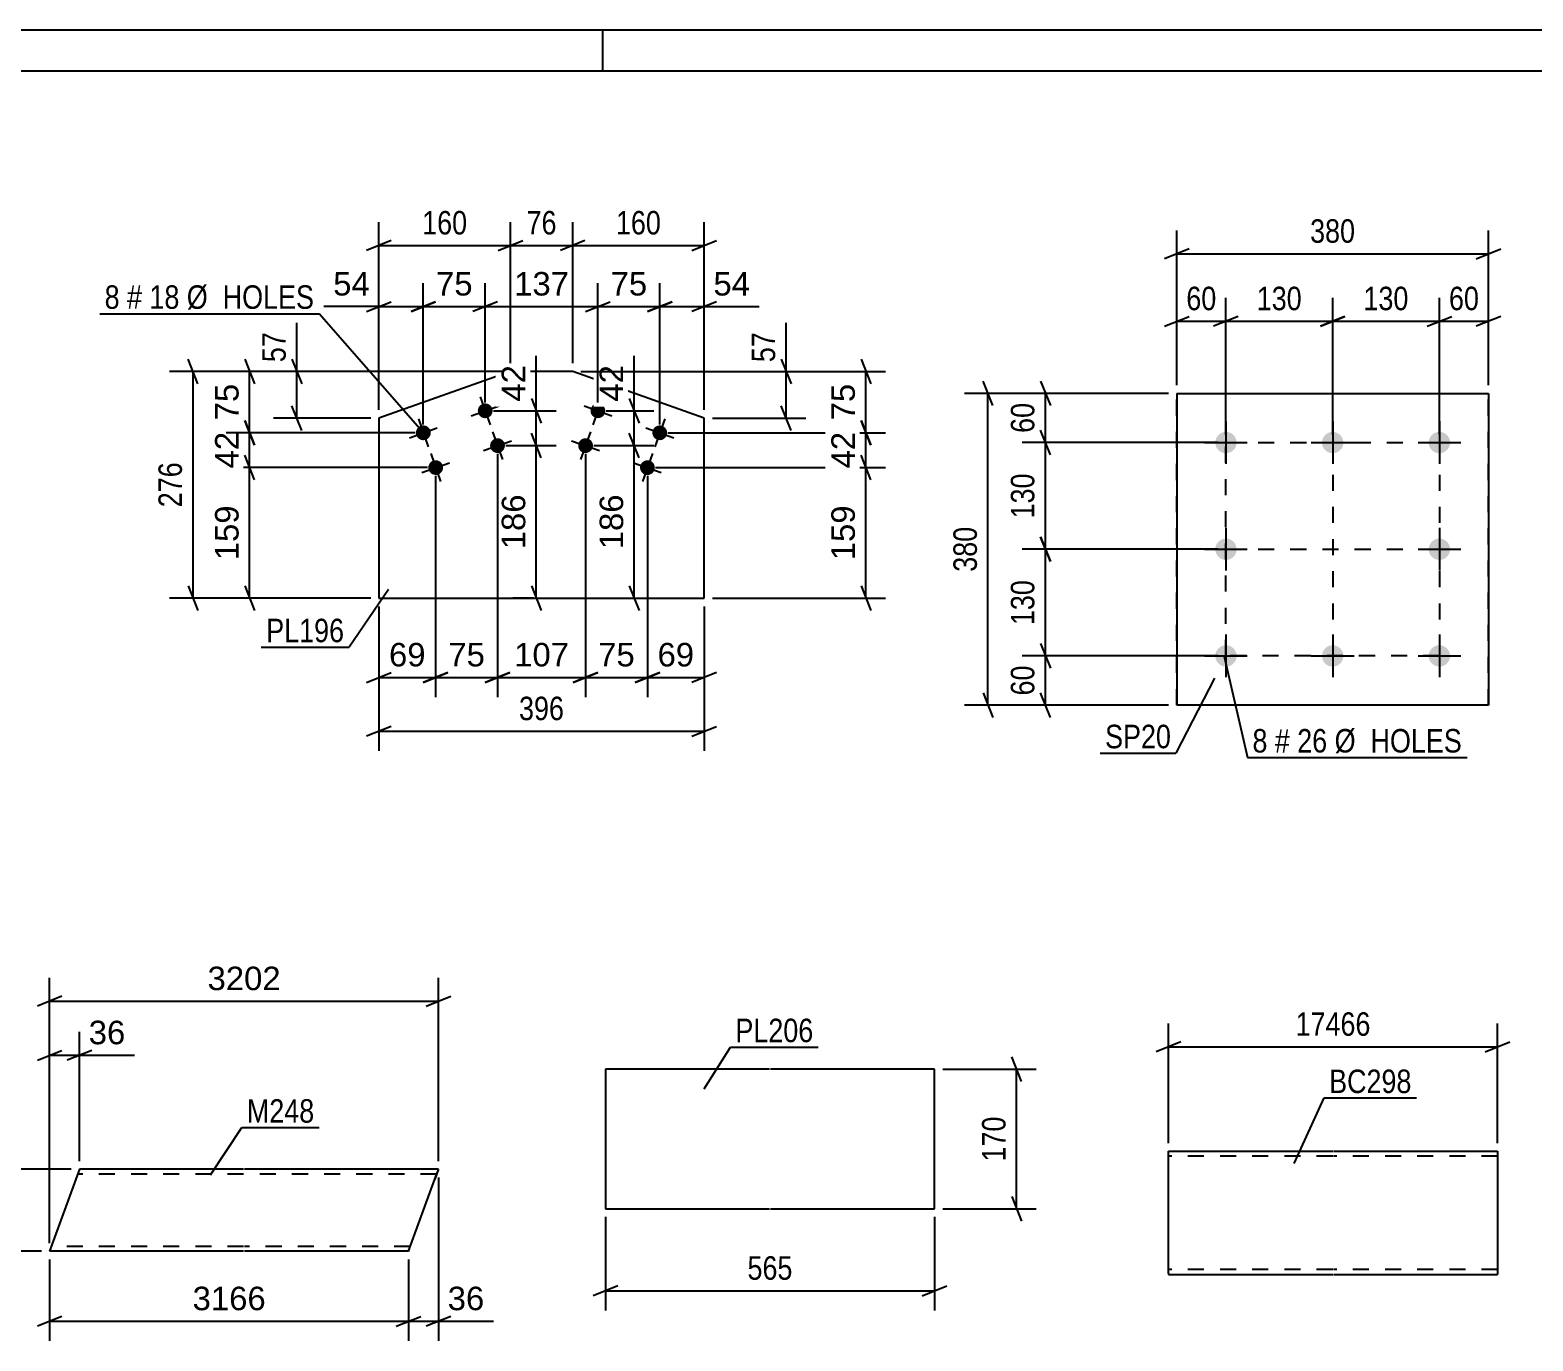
# Model space of a CAD drawing. Header units: millimetres. Extents: x 0 to 420, y 0 to 297.
# Drawn here: x 140.2 to 323.3, y 137.3 to 297 of the extents above; entities that cross this region are included whole.
import ezdxf

# ---------------------------------------------------------------- set-up
doc = ezdxf.new("R2010")
doc.units = ezdxf.units.MM
doc.linetypes.add('DXK_LINE_DOT2', pattern=[3.9198, 1.9599, -1.9599])
doc.styles.add('Arial', font='ARIAL.TTF', dxfattribs={"height": 0.2})
doc.styles.add('Arial Narrow', font='ARIALN.TTF', dxfattribs={"height": 0.2})

# ---------------------------------------------------------------- blocks, each defined once
blk = doc.blocks.new('Unknown-717262729-1115')
at = {"color": 5, "linetype": 'Continuous'}
for p, q in [((420, 297), (0, 297)), ((210, 292), (210, 297)), ((415, 292), (5, 292))]:
    blk.add_line(p, q, dxfattribs=at)
blk = doc.blocks.new('Part-717262729-2214 - 2203')
at = {"color": 2, "linetype": 'Continuous'}
for p, q in [((278.92, 145.46), (278.92, 160.37)), ((278.92, 160.37), (298.92, 160.37)), ((299.02, 160.37), (319.02, 160.37)), ((319.02, 160.37), (319.02, 145.37)), ((278.92, 145.46), (278.92, 145.37)), ((278.92, 145.37), (298.92, 145.37)), ((299.02, 145.37), (319.02, 145.37))]:
    blk.add_line(p, q, dxfattribs=at)
at = {"color": 7, "linetype": 'DXK_LINE_DOT2'}
for p, q in [((298.92, 159.77), (278.92, 159.77)), ((319.02, 159.77), (299.02, 159.77)), ((319.02, 160.28), (319.02, 160.37)), ((278.92, 145.97), (278.92, 146.02)), ((298.92, 145.97), (278.92, 145.97)), ((319.02, 145.97), (299.02, 145.97)), ((319.02, 145.97), (319.02, 146.02))]:
    blk.add_line(p, q, dxfattribs=at)
blk = doc.blocks.new('Part-717262729-2242 - 2236')
at = {"color": 2, "linetype": 'Continuous'}
for p, q in [((279.92, 252.73), (279.92, 214.73)), ((279.92, 252.73), (317.92, 252.73)), ((317.92, 252.73), (317.92, 214.73)), ((317.92, 214.73), (279.92, 214.73))]:
    blk.add_line(p, q, dxfattribs=at)
at = {"color": 7, "linetype": 'DXK_LINE_DOT2'}
for p, q in [((279.92, 214.73), (279.92, 252.73)), ((317.92, 214.73), (317.92, 252.73))]:
    blk.add_line(p, q, dxfattribs=at)
blk = doc.blocks.new('Bolt-717262729-2275 - 2236')
at = {"linetype": 'Continuous'}
for points in [[(285.92, 248.03, -1), (285.92, 245.43, -1)], [(298.92, 248.03, -1), (298.92, 245.43, -1)], [(311.92, 248.03, -1), (311.92, 245.43, -1)], [(285.92, 235.03, -1), (285.92, 232.43, -1)], [(311.92, 235.03, -1), (311.92, 232.43, -1)], [(285.92, 222.03, -1), (285.92, 219.43, -1)], [(298.92, 222.03, -1), (298.92, 219.43, -1)], [(311.92, 222.03, -1), (311.92, 219.43, -1)]]:
    blk.add_hatch(color=1, dxfattribs=at).paths.add_polyline_path(points)
at = {"color": 1, "linetype": 'Continuous'}
for p, q in [((285.92, 249.33), (285.92, 244.13)), ((298.92, 249.33), (298.92, 244.13)), ((311.92, 249.33), (311.92, 244.13)), ((283.32, 246.73), (288.52, 246.73)), ((296.32, 246.73), (301.52, 246.73)), ((309.32, 246.73), (314.52, 246.73)), ((285.92, 236.33), (285.92, 231.13)), ((311.92, 236.33), (311.92, 231.13)), ((283.32, 233.73), (288.52, 233.73)), ((309.32, 233.73), (314.52, 233.73)), ((285.92, 223.33), (285.92, 218.13)), ((298.92, 223.33), (298.92, 218.13)), ((311.92, 223.33), (311.92, 218.13)), ((283.32, 220.73), (288.52, 220.73)), ((296.32, 220.73), (301.52, 220.73)), ((309.32, 220.73), (314.52, 220.73))]:
    blk.add_line(p, q, dxfattribs=at)
blk = doc.blocks.new('Part-717262729-8757 - 8751')
at = {"color": 2, "linetype": 'Continuous'}
for p, q in [((210.31, 170.36), (210.31, 153.36)), ((230.31, 170.36), (210.31, 170.36)), ((250.41, 170.36), (230.41, 170.36)), ((250.41, 153.36), (250.41, 170.36)), ((210.31, 153.36), (230.31, 153.36)), ((230.41, 153.36), (250.41, 153.36))]:
    blk.add_line(p, q, dxfattribs=at)
blk = doc.blocks.new('Part-717262729-9110 - 9104')
at = {"color": 2, "linetype": 'Continuous'}
for p, q in [((198.73, 255.4), (182.71, 249.72)), ((206.32, 255.4), (198.73, 255.4)), ((222.34, 249.72), (206.32, 255.4)), ((182.71, 249.72), (182.71, 227.77)), ((222.34, 227.77), (222.34, 249.72)), ((182.71, 227.77), (222.34, 227.77))]:
    blk.add_line(p, q, dxfattribs=at)
blk = doc.blocks.new('Bolt-717262729-9143 - 9104')
at = {"linetype": 'Continuous'}
for points in [[(210.24, 250.3, -1), (208.54, 250.9, -1)], [(208.74, 246.06, -1), (207.04, 246.66, -1)], [(217.78, 247.62, -1), (216.08, 248.22, -1)], [(216.28, 243.38, -1), (214.58, 243.98, -1)]]:
    blk.add_hatch(color=1, dxfattribs=at).paths.add_polyline_path(points)
at = {"color": 1, "linetype": 'Continuous'}
for p, q in [((207.7, 251.2), (211.09, 250)), ((209.99, 252.29), (208.79, 248.9)), ((217.53, 249.62), (216.33, 246.23)), ((208.49, 248.05), (207.29, 244.66)), ((215.24, 248.53), (218.63, 247.32)), ((206.19, 246.96), (209.58, 245.76)), ((213.73, 244.28), (217.12, 243.08)), ((216.03, 245.38), (214.83, 241.99))]:
    blk.add_line(p, q, dxfattribs=at)
blk = doc.blocks.new('Bolt-717262729-9148 - 9104')
at = {"linetype": 'Continuous'}
for points in [[(196.51, 250.9, -1), (194.81, 250.3, -1)], [(188.97, 248.22, -1), (187.27, 247.62, -1)], [(198.01, 246.66, -1), (196.31, 246.06, -1)], [(190.47, 243.98, -1), (188.78, 243.38, -1)]]:
    blk.add_hatch(color=1, dxfattribs=at).paths.add_polyline_path(points)
at = {"color": 1, "linetype": 'Continuous'}
for p, q in [((193.96, 250), (197.36, 251.2)), ((195.06, 252.29), (196.26, 248.9)), ((187.52, 249.62), (188.72, 246.23)), ((186.42, 247.32), (189.82, 248.53)), ((196.56, 248.05), (197.76, 244.66)), ((195.47, 245.76), (198.86, 246.96)), ((187.93, 243.08), (191.32, 244.28)), ((189.02, 245.38), (190.23, 241.99))]:
    blk.add_line(p, q, dxfattribs=at)
blk = doc.blocks.new('Part-717262729-2061 - 2055')
at = {"color": 2, "linetype": 'Continuous'}
for p, q in [((146.23, 158.18), (142.59, 148.18)), ((166.23, 158.18), (146.23, 158.18)), ((189.97, 158.18), (166.33, 158.18)), ((189.93, 158.09), (189.53, 156.98)), ((189.97, 158.18), (189.93, 158.09)), ((186.33, 148.18), (189.53, 156.98)), ((166.23, 148.18), (142.59, 148.18)), ((186.33, 148.18), (166.33, 148.18))]:
    blk.add_line(p, q, dxfattribs=at)
at = {"color": 7, "linetype": 'DXK_LINE_DOT2'}
for p, q in [((166.23, 157.58), (146.01, 157.58)), ((189.75, 157.58), (166.33, 157.58)), ((189.53, 156.98), (189.84, 157.83)), ((166.23, 148.78), (142.8, 148.78)), ((186.54, 148.78), (166.33, 148.78)), ((186.36, 148.27), (186.33, 148.18))]:
    blk.add_line(p, q, dxfattribs=at)
blk = doc.blocks.new('Rectangle-717262729-2362 - 2236')
at = {"color": 1, "linetype": 'DXK_LINE_DOT2'}
blk.add_lwpolyline([(285.92, 246.73), (311.92, 246.73), (311.92, 220.73), (285.92, 220.73), (285.92, 246.73)], close=True, dxfattribs=at)
blk = doc.blocks.new('Line-717262729-2348 - 2236')
at = {"color": 1, "linetype": 'DXK_LINE_DOT2'}
blk.add_line((285.92, 233.73), (311.92, 233.73), dxfattribs=at)
blk = doc.blocks.new('Line-717262729-2355 - 2236')
at = {"color": 1, "linetype": 'DXK_LINE_DOT2'}
blk.add_line((298.92, 246.73), (298.92, 220.73), dxfattribs=at)
blk = doc.blocks.new('StraightDimension-717262729-2222 - 2203')
at = {"color": 7, "linetype": 'Continuous'}
for p, q in [((278.92, 161.37), (278.92, 175.94)), ((319.02, 161.37), (319.02, 175.94)), ((280.42, 173.69), (277.42, 172.49)), ((278.92, 173.09), (319.02, 173.09)), ((317.52, 172.49), (320.52, 173.69))]:
    blk.add_line(p, q, dxfattribs=at)
at = {"color": 0}
blk.add_wipeout([(304.14, 173.84), (304.14, 178.04), (293.8, 178.04), (293.8, 173.84)], dxfattribs=at)
at = {"color": 3, "style": 'Arial Narrow'}
blk.add_text('17466', height=2.863, dxfattribs=at).set_placement((294.4, 174.44))
blk = doc.blocks.new('StraightDimension-717262729-2277 - 2236')
at = {"color": 7, "linetype": 'Continuous'}
for p, q in [((263.32, 222.23), (264.52, 219.23)), ((284.92, 220.73), (261.07, 220.73)), ((263.92, 214.73), (263.92, 220.73)), ((264.52, 213.23), (263.32, 216.23)), ((278.92, 214.73), (261.07, 214.73))]:
    blk.add_line(p, q, dxfattribs=at)
at = {"color": 0}
blk.add_wipeout([(263.17, 220.16), (258.97, 220.16), (258.97, 215.31), (263.17, 215.31)], dxfattribs=at)
at = {"color": 3, "style": 'Arial Narrow'}
blk.add_text('60', height=2.863, rotation=90.0002, dxfattribs=at).set_placement((262.57, 215.91))
blk = doc.blocks.new('StraightDimension-717262729-2302 - 2236')
at = {"color": 7, "linetype": 'Continuous'}
for p, q in [((278.92, 252.73), (254.07, 252.73)), ((257.52, 251.23), (256.32, 254.23)), ((256.92, 214.73), (256.92, 252.73)), ((256.32, 216.23), (257.52, 213.23)), ((278.92, 214.73), (254.07, 214.73))]:
    blk.add_line(p, q, dxfattribs=at)
at = {"color": 0}
blk.add_wipeout([(256.17, 237.08), (251.97, 237.08), (251.97, 230.39), (256.17, 230.39)], dxfattribs=at)
at = {"color": 3, "style": 'Arial Narrow'}
blk.add_text('380', height=2.863, rotation=90.0002, dxfattribs=at).set_placement((255.57, 230.99))
blk = doc.blocks.new('StraightDimension-717262729-2313 - 2236')
at = {"color": 7, "linetype": 'Continuous'}
for p, q in [((298.92, 247.73), (298.92, 264.36)), ((311.92, 247.73), (311.92, 264.36)), ((300.42, 262.11), (297.42, 260.91)), ((310.42, 260.91), (313.42, 262.11)), ((298.92, 261.51), (311.92, 261.51))]:
    blk.add_line(p, q, dxfattribs=at)
at = {"color": 0}
blk.add_wipeout([(308.76, 262.26), (308.76, 266.46), (302.07, 266.46), (302.07, 262.26)], dxfattribs=at)
at = {"color": 3, "style": 'Arial Narrow'}
blk.add_text('130', height=2.863, dxfattribs=at).set_placement((302.67, 262.86))
blk = doc.blocks.new('StraightDimension-717262729-2287 - 2236')
at = {"color": 7, "linetype": 'Continuous'}
for p, q in [((278.92, 252.73), (261.07, 252.73)), ((263.32, 254.23), (264.52, 251.23)), ((263.92, 246.73), (263.92, 252.73)), ((264.52, 245.23), (263.32, 248.23)), ((284.92, 246.73), (261.07, 246.73))]:
    blk.add_line(p, q, dxfattribs=at)
at = {"color": 0}
blk.add_wipeout([(263.17, 252.16), (258.97, 252.16), (258.97, 247.31), (263.17, 247.31)], dxfattribs=at)
at = {"color": 3, "style": 'Arial Narrow'}
blk.add_text('60', height=2.863, rotation=90.0002, dxfattribs=at).set_placement((262.57, 247.91))
blk = doc.blocks.new('StraightDimension-717262729-2297 - 2236')
at = {"color": 7, "linetype": 'Continuous'}
for p, q in [((264.52, 245.23), (263.32, 248.23)), ((284.92, 246.73), (261.07, 246.73)), ((263.92, 233.73), (263.92, 246.73)), ((263.32, 235.23), (264.52, 232.23)), ((284.92, 233.73), (261.07, 233.73))]:
    blk.add_line(p, q, dxfattribs=at)
at = {"color": 0}
blk.add_wipeout([(263.17, 243.58), (258.97, 243.58), (258.97, 236.89), (263.17, 236.89)], dxfattribs=at)
at = {"color": 3, "style": 'Arial Narrow'}
blk.add_text('130', height=2.863, rotation=90.0002, dxfattribs=at).set_placement((262.57, 237.49))
blk = doc.blocks.new('StraightDimension-717262729-2299 - 2236')
at = {"color": 7, "linetype": 'Continuous'}
for p, q in [((264.52, 232.23), (263.32, 235.23)), ((284.92, 233.73), (261.07, 233.73)), ((263.92, 220.73), (263.92, 233.73)), ((263.32, 222.23), (264.52, 219.23)), ((284.92, 220.73), (261.07, 220.73))]:
    blk.add_line(p, q, dxfattribs=at)
at = {"color": 0}
blk.add_wipeout([(263.17, 230.58), (258.97, 230.58), (258.97, 223.89), (263.17, 223.89)], dxfattribs=at)
at = {"color": 3, "style": 'Arial Narrow'}
blk.add_text('130', height=2.863, rotation=90.0002, dxfattribs=at).set_placement((262.57, 224.49))
blk = doc.blocks.new('StraightDimension-717262729-2315 - 2236')
at = {"color": 7, "linetype": 'Continuous'}
for p, q in [((285.92, 247.73), (285.92, 264.36)), ((298.92, 247.73), (298.92, 264.36)), ((287.42, 262.11), (284.42, 260.91)), ((297.42, 260.91), (300.42, 262.11)), ((285.92, 261.51), (298.92, 261.51))]:
    blk.add_line(p, q, dxfattribs=at)
at = {"color": 0}
blk.add_wipeout([(295.76, 262.26), (295.76, 266.46), (289.07, 266.46), (289.07, 262.26)], dxfattribs=at)
at = {"color": 3, "style": 'Arial Narrow'}
blk.add_text('130', height=2.863, dxfattribs=at).set_placement((289.67, 262.86))
blk = doc.blocks.new('StraightDimension-717262729-2317 - 2236')
at = {"color": 7, "linetype": 'Continuous'}
for p, q in [((279.92, 253.73), (279.92, 264.36)), ((285.92, 247.73), (285.92, 264.36)), ((278.42, 260.91), (281.42, 262.11)), ((287.42, 262.11), (284.42, 260.91)), ((279.92, 261.51), (285.92, 261.51))]:
    blk.add_line(p, q, dxfattribs=at)
at = {"color": 0}
blk.add_wipeout([(285.34, 262.26), (285.34, 266.46), (280.49, 266.46), (280.49, 262.26)], dxfattribs=at)
at = {"color": 3, "style": 'Arial Narrow'}
blk.add_text('60', height=2.863, dxfattribs=at).set_placement((281.09, 262.86))
blk = doc.blocks.new('StraightDimension-717262729-2327 - 2236')
at = {"color": 7, "linetype": 'Continuous'}
for p, q in [((311.92, 247.73), (311.92, 264.36)), ((317.92, 253.73), (317.92, 264.36)), ((310.42, 260.91), (313.42, 262.11)), ((319.42, 262.11), (316.42, 260.91)), ((311.92, 261.51), (317.92, 261.51))]:
    blk.add_line(p, q, dxfattribs=at)
at = {"color": 0}
blk.add_wipeout([(317.34, 262.26), (317.34, 266.46), (312.49, 266.46), (312.49, 262.26)], dxfattribs=at)
at = {"color": 3, "style": 'Arial Narrow'}
blk.add_text('60', height=2.863, dxfattribs=at).set_placement((313.09, 262.86))
blk = doc.blocks.new('StraightDimension-717262729-2338 - 2236')
at = {"color": 7, "linetype": 'Continuous'}
for p, q in [((279.92, 253.73), (279.92, 272.58)), ((317.92, 253.73), (317.92, 272.58)), ((281.42, 270.33), (278.42, 269.13)), ((279.92, 269.73), (317.92, 269.73)), ((316.42, 269.13), (319.42, 270.33))]:
    blk.add_line(p, q, dxfattribs=at)
at = {"color": 0}
blk.add_wipeout([(302.26, 270.48), (302.26, 274.68), (295.57, 274.68), (295.57, 270.48)], dxfattribs=at)
at = {"color": 3, "style": 'Arial Narrow'}
blk.add_text('380', height=2.863, dxfattribs=at).set_placement((296.17, 271.08))
blk = doc.blocks.new('StraightDimension-717262729-8760 - 8751')
at = {"color": 7, "linetype": 'Continuous'}
for p, q in [((210.31, 152.36), (210.31, 140.96)), ((250.41, 152.36), (250.41, 140.96)), ((211.81, 143.96), (208.81, 142.76)), ((210.31, 143.36), (250.41, 143.36)), ((248.91, 142.76), (251.91, 143.96))]:
    blk.add_line(p, q, dxfattribs=at)
at = {"color": 0}
blk.add_wipeout([(233.7, 144.11), (233.7, 148.31), (227.02, 148.31), (227.02, 144.11)], dxfattribs=at)
at = {"color": 3, "style": 'Arial Narrow'}
blk.add_text('565', height=2.863, dxfattribs=at).set_placement((227.62, 144.71))
blk = doc.blocks.new('StraightDimension-717262729-8771 - 8751')
at = {"color": 7, "linetype": 'Continuous'}
for p, q in [((251.41, 170.36), (262.81, 170.36)), ((261.01, 168.86), (259.81, 171.86)), ((260.41, 153.36), (260.41, 170.36)), ((259.81, 154.86), (261.01, 151.86)), ((251.41, 153.36), (262.81, 153.36))]:
    blk.add_line(p, q, dxfattribs=at)
at = {"color": 0}
blk.add_wipeout([(259.66, 165.21), (255.46, 165.21), (255.46, 158.52), (259.66, 158.52)], dxfattribs=at)
at = {"color": 3, "style": 'Arial Narrow'}
blk.add_text('170', height=2.863, rotation=90.0002, dxfattribs=at).set_placement((259.06, 159.12))
blk = doc.blocks.new('StraightDimension-717262729-9174 - 9104')
at = {"color": 7, "linetype": 'Continuous'}
for p, q in [((201.29, 252.1), (202.49, 249.1)), ((196.66, 250.6), (204.29, 250.6)), ((201.89, 246.36), (201.89, 250.6)), ((202.49, 244.86), (201.29, 247.86)), ((198.16, 246.36), (204.29, 246.36))]:
    blk.add_line(p, q, dxfattribs=at)
at = {"color": 0}
blk.add_wipeout([(201.14, 256.77), (196.94, 256.77), (196.94, 251.12), (201.14, 251.12)], dxfattribs=at)
at = {"color": 7, "linetype": 'Continuous'}
blk.add_line((201.89, 250.6), (201.89, 257.3), dxfattribs=at)
blk.add_line((201.89, 250.6), (201.89, 257.3), dxfattribs=at)
at = {"color": 3, "style": 'Arial'}
blk.add_text('42', height=2.865, rotation=90.0002, dxfattribs=at).set_placement((200.54, 251.72))
blk = doc.blocks.new('StraightDimension-717262729-9214 - 9104')
at = {"color": 7, "linetype": 'Continuous'}
for p, q in [((216.43, 243.68), (244.45, 243.68)), ((242.65, 242.18), (241.45, 245.18)), ((242.05, 227.77), (242.05, 243.68)), ((241.45, 229.27), (242.65, 226.27)), ((223.34, 227.77), (244.45, 227.77))]:
    blk.add_line(p, q, dxfattribs=at)
at = {"color": 0}
blk.add_wipeout([(241.3, 239.66), (237.1, 239.66), (237.1, 231.79), (241.3, 231.79)], dxfattribs=at)
at = {"color": 3, "style": 'Arial'}
blk.add_text('159', height=2.865, rotation=90.0002, dxfattribs=at).set_placement((240.7, 232.39))
blk = doc.blocks.new('StraightDimension-717262729-9150 - 9104')
at = {"color": 7, "linetype": 'Continuous'}
for p, q in [((214.42, 244.86), (213.22, 247.86)), ((208.89, 246.36), (216.22, 246.36)), ((213.82, 227.77), (213.82, 246.36)), ((213.22, 229.27), (214.42, 226.27)), ((203.53, 227.77), (216.22, 227.77))]:
    blk.add_line(p, q, dxfattribs=at)
at = {"color": 0}
blk.add_wipeout([(213.07, 241), (208.87, 241), (208.87, 233.13), (213.07, 233.13)], dxfattribs=at)
at = {"color": 3, "style": 'Arial'}
blk.add_text('186', height=2.865, rotation=90.0002, dxfattribs=at).set_placement((212.47, 233.73))
blk = doc.blocks.new('StraightDimension-717262729-9274 - 9104')
at = {"color": 7, "linetype": 'Continuous'}
for p, q in [((215.43, 242.68), (215.43, 215.7)), ((222.34, 226.77), (222.34, 215.7)), ((213.93, 217.5), (216.93, 218.7)), ((215.43, 218.1), (222.34, 218.1)), ((223.84, 218.7), (220.84, 217.5))]:
    blk.add_line(p, q, dxfattribs=at)
at = {"color": 0}
blk.add_wipeout([(221.71, 218.85), (221.71, 223.05), (216.06, 223.05), (216.06, 218.85)], dxfattribs=at)
at = {"color": 3, "style": 'Arial'}
blk.add_text('69', height=2.865, dxfattribs=at).set_placement((216.66, 219.45))
blk = doc.blocks.new('StraightDimension-717262729-9163 - 9104')
at = {"color": 7, "linetype": 'Continuous'}
for p, q in [((213.22, 252.1), (214.42, 249.1)), ((210.39, 250.6), (216.22, 250.6)), ((213.82, 246.36), (213.82, 250.6)), ((214.42, 244.86), (213.22, 247.86)), ((208.89, 246.36), (216.22, 246.36))]:
    blk.add_line(p, q, dxfattribs=at)
at = {"color": 0}
blk.add_wipeout([(213.07, 256.77), (208.87, 256.77), (208.87, 251.12), (213.07, 251.12)], dxfattribs=at)
at = {"color": 7, "linetype": 'Continuous'}
blk.add_line((213.82, 250.6), (213.82, 257.3), dxfattribs=at)
blk.add_line((213.82, 250.6), (213.82, 257.3), dxfattribs=at)
at = {"color": 3, "style": 'Arial'}
blk.add_text('42', height=2.865, rotation=90.0002, dxfattribs=at).set_placement((212.47, 251.72))
blk = doc.blocks.new('StraightDimension-717262729-9184 - 9104')
at = {"color": 7, "linetype": 'Continuous'}
for p, q in [((202.49, 244.86), (201.29, 247.86)), ((198.16, 246.36), (204.29, 246.36)), ((201.89, 227.77), (201.89, 246.36)), ((201.29, 229.27), (202.49, 226.27)), ((201.53, 227.77), (199.04, 227.77))]:
    blk.add_line(p, q, dxfattribs=at)
at = {"color": 0}
blk.add_wipeout([(201.14, 241), (196.94, 241), (196.94, 233.13), (201.14, 233.13)], dxfattribs=at)
at = {"color": 3, "style": 'Arial'}
blk.add_text('186', height=2.865, rotation=90.0002, dxfattribs=at).set_placement((200.54, 233.73))
blk = doc.blocks.new('StraightDimension-717262729-9198 - 9104')
at = {"color": 7, "linetype": 'Continuous'}
for p, q in [((241.45, 256.9), (242.65, 253.9)), ((207.32, 255.4), (244.45, 255.4)), ((242.05, 247.92), (242.05, 255.4)), ((242.65, 246.42), (241.45, 249.42)), ((217.93, 247.92), (244.45, 247.92))]:
    blk.add_line(p, q, dxfattribs=at)
at = {"color": 0}
blk.add_wipeout([(241.3, 254.49), (237.1, 254.49), (237.1, 248.84), (241.3, 248.84)], dxfattribs=at)
at = {"color": 3, "style": 'Arial'}
blk.add_text('75', height=2.865, rotation=90.0002, dxfattribs=at).set_placement((240.7, 249.44))
blk = doc.blocks.new('StraightDimension-717262729-9311 - 9104')
at = {"color": 7, "linetype": 'Continuous'}
for p, q in [((188.12, 248.92), (188.12, 266.15)), ((195.66, 251.6), (195.66, 266.15)), ((186.62, 262.7), (189.62, 263.9)), ((197.16, 263.9), (194.16, 262.7)), ((188.12, 263.3), (195.66, 263.3))]:
    blk.add_line(p, q, dxfattribs=at)
at = {"color": 0}
blk.add_wipeout([(194.71, 264.05), (194.71, 268.25), (189.07, 268.25), (189.07, 264.05)], dxfattribs=at)
at = {"color": 3, "style": 'Arial'}
blk.add_text('75', height=2.865, dxfattribs=at).set_placement((189.67, 264.65))
blk = doc.blocks.new('StraightDimension-717262729-9206 - 9104')
at = {"color": 7, "linetype": 'Continuous'}
for p, q in [((241.45, 249.42), (242.65, 246.42)), ((217.93, 247.92), (244.45, 247.92)), ((242.05, 243.68), (242.05, 247.92)), ((216.43, 243.68), (244.45, 243.68)), ((242.65, 242.18), (241.45, 245.18))]:
    blk.add_line(p, q, dxfattribs=at)
at = {"color": 0}
blk.add_wipeout([(241.3, 248.63), (237.1, 248.63), (237.1, 242.98), (241.3, 242.98)], dxfattribs=at)
at = {"color": 3, "style": 'Arial'}
blk.add_text('42', height=2.865, rotation=90.0002, dxfattribs=at).set_placement((240.7, 243.58))
blk = doc.blocks.new('StraightDimension-717262729-9221 - 9104')
at = {"color": 7, "linetype": 'Continuous'}
for p, q in [((188.62, 243.68), (164.11, 243.68)), ((167.56, 242.18), (166.36, 245.18)), ((166.96, 227.77), (166.96, 243.68)), ((166.36, 229.27), (167.56, 226.27)), ((181.71, 227.77), (164.11, 227.77))]:
    blk.add_line(p, q, dxfattribs=at)
at = {"color": 0}
blk.add_wipeout([(166.21, 239.66), (162.01, 239.66), (162.01, 231.79), (166.21, 231.79)], dxfattribs=at)
at = {"color": 3, "style": 'Arial'}
blk.add_text('159', height=2.865, rotation=90.0002, dxfattribs=at).set_placement((165.61, 232.39))
blk = doc.blocks.new('StraightDimension-717262729-9291 - 9104')
at = {"color": 7, "linetype": 'Continuous'}
for p, q in [((209.39, 251.6), (209.39, 266.15)), ((216.93, 248.92), (216.93, 266.15)), ((207.89, 262.7), (210.89, 263.9)), ((218.43, 263.9), (215.43, 262.7)), ((209.39, 263.3), (216.93, 263.3))]:
    blk.add_line(p, q, dxfattribs=at)
at = {"color": 0}
blk.add_wipeout([(215.99, 264.05), (215.99, 268.25), (210.34, 268.25), (210.34, 264.05)], dxfattribs=at)
at = {"color": 3, "style": 'Arial'}
blk.add_text('75', height=2.865, dxfattribs=at).set_placement((210.94, 264.65))
blk = doc.blocks.new('StraightDimension-717262729-9227 - 9104')
at = {"color": 7, "linetype": 'Continuous'}
for p, q in [((166.36, 249.42), (167.56, 246.42)), ((187.12, 247.92), (164.11, 247.92)), ((166.96, 243.68), (166.96, 247.92)), ((188.62, 243.68), (164.11, 243.68)), ((167.56, 242.18), (166.36, 245.18))]:
    blk.add_line(p, q, dxfattribs=at)
at = {"color": 0}
blk.add_wipeout([(166.21, 248.63), (162.01, 248.63), (162.01, 242.98), (166.21, 242.98)], dxfattribs=at)
at = {"color": 3, "style": 'Arial'}
blk.add_text('42', height=2.865, rotation=90.0002, dxfattribs=at).set_placement((165.61, 243.58))
blk = doc.blocks.new('StraightDimension-717262729-9363 - 9104')
at = {"color": 7, "linetype": 'Continuous'}
for p, q in [((172.11, 256.9), (173.31, 253.9)), ((197.73, 255.4), (169.86, 255.4)), ((172.71, 249.72), (172.71, 255.4)), ((173.31, 248.22), (172.11, 251.22)), ((181.71, 249.72), (169.86, 249.72))]:
    blk.add_line(p, q, dxfattribs=at)
at = {"color": 0}
blk.add_wipeout([(171.96, 260.78), (167.76, 260.78), (167.76, 255.93), (171.96, 255.93)], dxfattribs=at)
at = {"color": 7, "linetype": 'Continuous'}
blk.add_line((172.71, 255.4), (172.71, 261.31), dxfattribs=at)
blk.add_line((172.71, 255.4), (172.71, 261.31), dxfattribs=at)
at = {"color": 3, "style": 'Arial Narrow'}
blk.add_text('57', height=2.863, rotation=90.0002, dxfattribs=at).set_placement((171.36, 256.53))
blk = doc.blocks.new('StraightDimension-717262729-9235 - 9104')
at = {"color": 7, "linetype": 'Continuous'}
for p, q in [((166.36, 256.9), (167.56, 253.9)), ((197.73, 255.4), (164.11, 255.4)), ((166.96, 247.92), (166.96, 255.4)), ((167.56, 246.42), (166.36, 249.42)), ((187.12, 247.92), (164.11, 247.92))]:
    blk.add_line(p, q, dxfattribs=at)
at = {"color": 0}
blk.add_wipeout([(166.21, 254.49), (162.01, 254.49), (162.01, 248.84), (166.21, 248.84)], dxfattribs=at)
at = {"color": 3, "style": 'Arial'}
blk.add_text('75', height=2.865, rotation=90.0002, dxfattribs=at).set_placement((165.61, 249.44))
blk = doc.blocks.new('StraightDimension-717262729-9372 - 9104')
at = {"color": 7, "linetype": 'Continuous'}
for p, q in [((160.66, 253.9), (159.46, 256.9)), ((197.73, 255.4), (157.21, 255.4)), ((160.06, 227.77), (160.06, 255.4)), ((159.46, 229.27), (160.66, 226.27)), ((181.71, 227.77), (157.21, 227.77))]:
    blk.add_line(p, q, dxfattribs=at)
at = {"color": 0}
blk.add_wipeout([(159.31, 244.93), (155.11, 244.93), (155.11, 238.25), (159.31, 238.25)], dxfattribs=at)
at = {"color": 3, "style": 'Arial Narrow'}
blk.add_text('276', height=2.863, rotation=90.0002, dxfattribs=at).set_placement((158.71, 238.85))
blk = doc.blocks.new('StraightDimension-717262729-9244 - 9104')
at = {"color": 7, "linetype": 'Continuous'}
for p, q in [((189.62, 242.68), (189.62, 215.7)), ((182.71, 226.77), (182.71, 215.7)), ((181.21, 217.5), (184.21, 218.7)), ((182.71, 218.1), (189.62, 218.1)), ((191.12, 218.7), (188.12, 217.5))]:
    blk.add_line(p, q, dxfattribs=at)
at = {"color": 0}
blk.add_wipeout([(188.99, 218.85), (188.99, 223.05), (183.34, 223.05), (183.34, 218.85)], dxfattribs=at)
at = {"color": 3, "style": 'Arial'}
blk.add_text('69', height=2.865, dxfattribs=at).set_placement((183.94, 219.45))
blk = doc.blocks.new('StraightDimension-717262729-9250 - 9104')
at = {"color": 7, "linetype": 'Continuous'}
for p, q in [((197.16, 245.36), (197.16, 215.7)), ((189.62, 242.68), (189.62, 215.7)), ((188.12, 217.5), (191.12, 218.7)), ((189.62, 218.1), (197.16, 218.1)), ((198.66, 218.7), (195.66, 217.5))]:
    blk.add_line(p, q, dxfattribs=at)
at = {"color": 0}
blk.add_wipeout([(196.22, 218.85), (196.22, 223.05), (190.57, 223.05), (190.57, 218.85)], dxfattribs=at)
at = {"color": 3, "style": 'Arial'}
blk.add_text('75', height=2.865, dxfattribs=at).set_placement((191.17, 219.45))
blk = doc.blocks.new('StraightDimension-717262729-9386 - 9104')
at = {"color": 7, "linetype": 'Continuous'}
for p, q in [((231.74, 256.9), (232.94, 253.9)), ((207.32, 255.4), (234.74, 255.4)), ((232.34, 249.72), (232.34, 255.4)), ((232.94, 248.22), (231.74, 251.22)), ((223.34, 249.72), (234.74, 249.72))]:
    blk.add_line(p, q, dxfattribs=at)
at = {"color": 0}
blk.add_wipeout([(231.59, 260.78), (227.39, 260.78), (227.39, 255.93), (231.59, 255.93)], dxfattribs=at)
at = {"color": 7, "linetype": 'Continuous'}
blk.add_line((232.34, 255.4), (232.34, 261.31), dxfattribs=at)
blk.add_line((232.34, 255.4), (232.34, 261.31), dxfattribs=at)
at = {"color": 3, "style": 'Arial Narrow'}
blk.add_text('57', height=2.863, rotation=90.0002, dxfattribs=at).set_placement((230.99, 256.53))
blk = doc.blocks.new('StraightDimension-717262729-9258 - 9104')
at = {"color": 7, "linetype": 'Continuous'}
for p, q in [((197.16, 245.36), (197.16, 215.7)), ((207.89, 245.36), (207.89, 215.7)), ((195.66, 217.5), (198.66, 218.7)), ((197.16, 218.1), (207.89, 218.1)), ((209.39, 218.7), (206.39, 217.5))]:
    blk.add_line(p, q, dxfattribs=at)
at = {"color": 0}
blk.add_wipeout([(206.46, 218.85), (206.46, 223.05), (198.59, 223.05), (198.59, 218.85)], dxfattribs=at)
at = {"color": 3, "style": 'Arial'}
blk.add_text('107', height=2.865, dxfattribs=at).set_placement((199.19, 219.45))
blk = doc.blocks.new('StraightDimension-717262729-9266 - 9104')
at = {"color": 7, "linetype": 'Continuous'}
for p, q in [((207.89, 245.36), (207.89, 215.7)), ((215.43, 242.68), (215.43, 215.7)), ((206.39, 217.5), (209.39, 218.7)), ((207.89, 218.1), (215.43, 218.1)), ((216.93, 218.7), (213.93, 217.5))]:
    blk.add_line(p, q, dxfattribs=at)
at = {"color": 0}
blk.add_wipeout([(214.48, 218.85), (214.48, 223.05), (208.83, 223.05), (208.83, 218.85)], dxfattribs=at)
at = {"color": 3, "style": 'Arial'}
blk.add_text('75', height=2.865, dxfattribs=at).set_placement((209.43, 219.45))
blk = doc.blocks.new('StraightDimension-717262729-9281 - 9104')
at = {"color": 7, "linetype": 'Continuous'}
for p, q in [((216.93, 248.92), (216.93, 266.15)), ((222.34, 250.72), (222.34, 266.15)), ((215.43, 262.7), (218.43, 263.9)), ((223.84, 263.9), (220.84, 262.7)), ((216.93, 263.3), (222.34, 263.3))]:
    blk.add_line(p, q, dxfattribs=at)
at = {"color": 0}
blk.add_wipeout([(228.52, 264.05), (228.52, 268.25), (222.87, 268.25), (222.87, 264.05)], dxfattribs=at)
at = {"color": 7, "linetype": 'Continuous'}
blk.add_line((222.34, 263.3), (229.04, 263.3), dxfattribs=at)
blk.add_line((222.34, 263.3), (229.04, 263.3), dxfattribs=at)
at = {"color": 3, "style": 'Arial'}
blk.add_text('54', height=2.865, dxfattribs=at).set_placement((223.47, 264.65))
blk = doc.blocks.new('StraightDimension-717262729-9301 - 9104')
at = {"color": 7, "linetype": 'Continuous'}
for p, q in [((195.66, 251.6), (195.66, 266.15)), ((209.39, 251.6), (209.39, 266.15)), ((197.16, 263.9), (194.16, 262.7)), ((207.89, 262.7), (210.89, 263.9)), ((195.66, 263.3), (209.39, 263.3))]:
    blk.add_line(p, q, dxfattribs=at)
at = {"color": 0}
blk.add_wipeout([(206.46, 264.05), (206.46, 268.25), (198.59, 268.25), (198.59, 264.05)], dxfattribs=at)
at = {"color": 3, "style": 'Arial'}
blk.add_text('137', height=2.865, dxfattribs=at).set_placement((199.19, 264.65))
blk = doc.blocks.new('StraightDimension-717262729-9321 - 9104')
at = {"color": 7, "linetype": 'Continuous'}
for p, q in [((182.71, 250.72), (182.71, 266.15)), ((188.12, 248.92), (188.12, 266.15)), ((181.21, 262.7), (184.21, 263.9)), ((189.62, 263.9), (186.62, 262.7)), ((182.71, 263.3), (188.12, 263.3))]:
    blk.add_line(p, q, dxfattribs=at)
at = {"color": 0}
blk.add_wipeout([(182.18, 264.05), (182.18, 268.25), (176.54, 268.25), (176.54, 264.05)], dxfattribs=at)
at = {"color": 7, "linetype": 'Continuous'}
blk.add_line((182.71, 263.3), (176.01, 263.3), dxfattribs=at)
blk.add_line((182.71, 263.3), (176.01, 263.3), dxfattribs=at)
at = {"color": 3, "style": 'Arial'}
blk.add_text('54', height=2.865, dxfattribs=at).set_placement((177.14, 264.65))
blk = doc.blocks.new('StraightDimension-717262729-9332 - 9104')
at = {"color": 7, "linetype": 'Continuous'}
for p, q in [((182.71, 250.72), (182.71, 273.59)), ((198.73, 256.4), (198.73, 273.59)), ((184.21, 271.34), (181.21, 270.14)), ((197.23, 270.14), (200.23, 271.34)), ((182.71, 270.74), (198.73, 270.74))]:
    blk.add_line(p, q, dxfattribs=at)
at = {"color": 0}
blk.add_wipeout([(194.06, 271.49), (194.06, 275.69), (187.38, 275.69), (187.38, 271.49)], dxfattribs=at)
at = {"color": 3, "style": 'Arial Narrow'}
blk.add_text('160', height=2.863, dxfattribs=at).set_placement((187.98, 272.09))
blk = doc.blocks.new('StraightDimension-717262729-9342 - 9104')
at = {"color": 7, "linetype": 'Continuous'}
for p, q in [((206.32, 256.4), (206.32, 273.59)), ((222.34, 250.72), (222.34, 273.59)), ((207.82, 271.34), (204.82, 270.14)), ((220.84, 270.14), (223.84, 271.34)), ((206.32, 270.74), (222.34, 270.74))]:
    blk.add_line(p, q, dxfattribs=at)
at = {"color": 0}
blk.add_wipeout([(217.67, 271.49), (217.67, 275.69), (210.99, 275.69), (210.99, 271.49)], dxfattribs=at)
at = {"color": 3, "style": 'Arial Narrow'}
blk.add_text('160', height=2.863, dxfattribs=at).set_placement((211.59, 272.09))
blk = doc.blocks.new('StraightDimension-717262729-9352 - 9104')
at = {"color": 7, "linetype": 'Continuous'}
for p, q in [((198.73, 256.4), (198.73, 273.59)), ((206.32, 256.4), (206.32, 273.59)), ((197.23, 270.14), (200.23, 271.34)), ((207.82, 271.34), (204.82, 270.14)), ((198.73, 270.74), (206.32, 270.74))]:
    blk.add_line(p, q, dxfattribs=at)
at = {"color": 0}
blk.add_wipeout([(204.95, 271.49), (204.95, 275.69), (200.1, 275.69), (200.1, 271.49)], dxfattribs=at)
at = {"color": 3, "style": 'Arial Narrow'}
blk.add_text('76', height=2.863, dxfattribs=at).set_placement((200.7, 272.09))
blk = doc.blocks.new('StraightDimension-717262729-9381 - 9104')
at = {"color": 7, "linetype": 'Continuous'}
for p, q in [((182.71, 226.77), (182.71, 209.15)), ((222.34, 226.77), (222.34, 209.15)), ((184.21, 212.15), (181.21, 210.95)), ((182.71, 211.55), (222.34, 211.55)), ((220.84, 210.95), (223.84, 212.15))]:
    blk.add_line(p, q, dxfattribs=at)
at = {"color": 0}
blk.add_wipeout([(205.87, 212.3), (205.87, 216.5), (199.18, 216.5), (199.18, 212.3)], dxfattribs=at)
at = {"color": 3, "style": 'Arial Narrow'}
blk.add_text('396', height=2.863, dxfattribs=at).set_placement((199.78, 212.9))
blk = doc.blocks.new('StraightDimension-717262729-2100 - 2055')
at = {"color": 7, "linetype": 'Continuous'}
for p, q in [((189.97, 157.18), (189.97, 137.25)), ((186.33, 147.18), (186.33, 137.25)), ((184.83, 139.05), (187.83, 140.25)), ((186.33, 139.65), (189.97, 139.65)), ((191.47, 140.25), (188.47, 139.05))]:
    blk.add_line(p, q, dxfattribs=at)
at = {"color": 0}
blk.add_wipeout([(196.14, 140.4), (196.14, 144.6), (190.49, 144.6), (190.49, 140.4)], dxfattribs=at)
at = {"color": 7, "linetype": 'Continuous'}
blk.add_line((189.97, 139.65), (196.66, 139.65), dxfattribs=at)
blk.add_line((189.97, 139.65), (196.66, 139.65), dxfattribs=at)
at = {"color": 3, "style": 'Arial'}
blk.add_text('36', height=2.865, dxfattribs=at).set_placement((191.09, 141))
blk = doc.blocks.new('StraightDimension-717262729-2113 - 2055')
at = {"color": 7, "linetype": 'Continuous'}
for p, q in [((132.4, 159.68), (133.6, 156.68)), ((145.23, 158.18), (130.15, 158.18)), ((133, 148.18), (133, 158.18)), ((133.6, 146.68), (132.4, 149.68)), ((141.59, 148.18), (130.15, 148.18))]:
    blk.add_line(p, q, dxfattribs=at)
at = {"color": 0}
blk.add_wipeout([(132.25, 157.11), (128.05, 157.11), (128.05, 149.24), (132.25, 149.24)], dxfattribs=at)
at = {"color": 3, "style": 'Arial'}
blk.add_text('100', height=2.865, rotation=90.0002, dxfattribs=at).set_placement((131.65, 149.84))
blk = doc.blocks.new('StraightDimension-717262729-2088 - 2055')
at = {"color": 7, "linetype": 'Continuous'}
for p, q in [((142.59, 147.18), (142.59, 137.25)), ((186.33, 147.18), (186.33, 137.25)), ((144.09, 140.25), (141.09, 139.05)), ((142.59, 139.65), (186.33, 139.65)), ((184.83, 139.05), (187.83, 140.25))]:
    blk.add_line(p, q, dxfattribs=at)
at = {"color": 0}
blk.add_wipeout([(169.5, 140.4), (169.5, 144.6), (159.41, 144.6), (159.41, 140.4)], dxfattribs=at)
at = {"color": 3, "style": 'Arial'}
blk.add_text('3166', height=2.865, dxfattribs=at).set_placement((160.01, 141))
blk = doc.blocks.new('StraightDimension-717262729-2064 - 2055')
at = {"color": 7, "linetype": 'Continuous'}
for p, q in [((142.59, 149.18), (142.59, 181.5)), ((189.97, 159.18), (189.97, 181.5)), ((144.09, 179.25), (141.09, 178.05)), ((142.59, 178.65), (189.97, 178.65)), ((188.47, 178.05), (191.47, 179.25))]:
    blk.add_line(p, q, dxfattribs=at)
at = {"color": 0}
blk.add_wipeout([(171.32, 179.4), (171.32, 183.6), (161.23, 183.6), (161.23, 179.4)], dxfattribs=at)
at = {"color": 3, "style": 'Arial'}
blk.add_text('3202', height=2.865, dxfattribs=at).set_placement((161.83, 180))
blk = doc.blocks.new('StraightDimension-717262729-2075 - 2055')
at = {"color": 7, "linetype": 'Continuous'}
for p, q in [((142.59, 149.18), (142.59, 174.91)), ((146.23, 159.18), (146.23, 174.91)), ((141.09, 171.46), (144.09, 172.66)), ((147.73, 172.66), (144.73, 171.46)), ((142.59, 172.06), (146.23, 172.06))]:
    blk.add_line(p, q, dxfattribs=at)
at = {"color": 0}
blk.add_wipeout([(152.4, 172.81), (152.4, 177.01), (146.75, 177.01), (146.75, 172.81)], dxfattribs=at)
at = {"color": 7, "linetype": 'Continuous'}
blk.add_line((146.23, 172.06), (152.92, 172.06), dxfattribs=at)
blk.add_line((146.23, 172.06), (152.92, 172.06), dxfattribs=at)
at = {"color": 3, "style": 'Arial'}
blk.add_text('36', height=2.865, dxfattribs=at).set_placement((147.35, 173.41))
blk = doc.blocks.new('Mark-717262729-2210 - 2203')
at = {"color": 0}
blk.add_wipeout([(308.54, 167.46), (308.54, 170.46), (298.49, 170.46), (298.49, 167.46)], dxfattribs=at)
blk.add_wipeout([(308.54, 167.46), (308.54, 170.46), (298.49, 170.46), (298.49, 167.46)], dxfattribs=at)
at = {"color": 30, "linetype": 'Continuous'}
for p, q in [((294.22, 158.89), (297.89, 166.86)), ((297.89, 166.86), (309.14, 166.86))]:
    blk.add_line(p, q, dxfattribs=at)
at = {"color": 3, "style": 'Arial Narrow'}
blk.add_text('BC298', height=2.863, dxfattribs=at).set_placement((298.49, 167.46))
blk = doc.blocks.new('Mark-717262729-2238 - 2236')
at = {"color": 0}
blk.add_wipeout([(279.23, 209.48), (279.23, 212.48), (271.19, 212.48), (271.19, 209.48)], dxfattribs=at)
blk.add_wipeout([(279.23, 209.48), (279.23, 212.48), (271.19, 212.48), (271.19, 209.48)], dxfattribs=at)
at = {"color": 30, "linetype": 'Continuous'}
for p in [(284.52, 218), (270.59, 208.88)]:
    blk.add_line(p, (279.83, 208.88), dxfattribs=at)
at = {"color": 3, "style": 'Arial Narrow'}
blk.add_text('SP20', height=2.863, dxfattribs=at).set_placement((271.19, 209.48))
blk = doc.blocks.new('Mark-717262729-2271 - 2236')
at = {"color": 0}
blk.add_wipeout([(290.98, 208.96), (290.98, 211.96), (289.15, 211.96), (289.15, 208.96)], dxfattribs=at)
blk.add_wipeout([(290.98, 208.96), (290.98, 211.96), (289.15, 211.96), (289.15, 208.96)], dxfattribs=at)
at = {"color": 7, "linetype": 'Continuous'}
blk.add_line((285.71, 220.68), (288.55, 208.36), dxfattribs=at)
at = {"color": 3, "style": 'Arial Narrow'}
blk.add_text('8', height=2.86, dxfattribs=at).set_placement((289.15, 208.96))
at = {"color": 0}
blk.add_wipeout([(293.7, 208.96), (293.7, 211.96), (291.88, 211.96), (291.88, 208.96)], dxfattribs=at)
blk.add_wipeout([(293.7, 208.96), (293.7, 211.96), (291.88, 211.96), (291.88, 208.96)], dxfattribs=at)
at = {"color": 3, "style": 'Arial Narrow'}
blk.add_text('#', height=2.86, dxfattribs=at).set_placement((291.88, 208.96))
at = {"color": 0}
blk.add_wipeout([(298.26, 208.96), (298.26, 211.96), (294.6, 211.96), (294.6, 208.96)], dxfattribs=at)
blk.add_wipeout([(298.26, 208.96), (298.26, 211.96), (294.6, 211.96), (294.6, 208.96)], dxfattribs=at)
at = {"color": 3, "style": 'Arial Narrow'}
blk.add_text('26', height=2.863, dxfattribs=at).set_placement((294.6, 208.96))
at = {"color": 0}
blk.add_wipeout([(314.69, 208.96), (314.69, 211.96), (299.16, 211.96), (299.16, 208.96)], dxfattribs=at)
blk.add_wipeout([(314.69, 208.96), (314.69, 211.96), (299.16, 211.96), (299.16, 208.96)], dxfattribs=at)
at = {"color": 7, "linetype": 'Continuous'}
blk.add_line((288.55, 208.36), (315.29, 208.36), dxfattribs=at)
at = {"color": 3, "style": 'Arial Narrow'}
blk.add_text('Ø  HOLES', height=2.863, dxfattribs=at).set_placement((299.16, 208.96))
blk = doc.blocks.new('Mark-717262729-8753 - 8751')
at = {"color": 0}
blk.add_wipeout([(235.65, 173.66), (235.65, 176.66), (226.15, 176.66), (226.15, 173.66)], dxfattribs=at)
blk.add_wipeout([(235.65, 173.66), (235.65, 176.66), (226.15, 176.66), (226.15, 173.66)], dxfattribs=at)
at = {"color": 30, "linetype": 'Continuous'}
for p, q in [((222.33, 167.97), (225.55, 173.06)), ((225.55, 173.06), (236.25, 173.06))]:
    blk.add_line(p, q, dxfattribs=at)
at = {"color": 3, "style": 'Arial Narrow'}
blk.add_text('PL206', height=2.863, dxfattribs=at).set_placement((226.15, 173.66))
blk = doc.blocks.new('Mark-717262729-9106 - 9104')
at = {"color": 0}
blk.add_wipeout([(178.48, 222.4), (178.48, 225.4), (168.98, 225.4), (168.98, 222.4)], dxfattribs=at)
blk.add_wipeout([(178.48, 222.4), (178.48, 225.4), (168.98, 225.4), (168.98, 222.4)], dxfattribs=at)
at = {"color": 30, "linetype": 'Continuous'}
for p in [(183.88, 228.84), (168.38, 221.8)]:
    blk.add_line(p, (179.08, 221.8), dxfattribs=at)
at = {"color": 3, "style": 'Arial Narrow'}
blk.add_text('PL196', height=2.863, dxfattribs=at).set_placement((168.98, 222.4))
blk = doc.blocks.new('MarkSet-717262729-9422 - 9104')
at = {"color": 0}
blk.add_wipeout([(151.12, 263.03), (151.12, 266.03), (149.29, 266.03), (149.29, 263.03)], dxfattribs=at)
blk.add_wipeout([(151.12, 263.03), (151.12, 266.03), (149.29, 266.03), (149.29, 263.03)], dxfattribs=at)
at = {"color": 3, "style": 'Arial Narrow'}
blk.add_text('8', height=2.86, dxfattribs=at).set_placement((149.29, 263.03))
at = {"color": 0}
blk.add_wipeout([(153.85, 263.03), (153.85, 266.03), (152.02, 266.03), (152.02, 263.03)], dxfattribs=at)
blk.add_wipeout([(153.85, 263.03), (153.85, 266.03), (152.02, 266.03), (152.02, 263.03)], dxfattribs=at)
at = {"color": 3, "style": 'Arial Narrow'}
blk.add_text('#', height=2.86, dxfattribs=at).set_placement((152.02, 263.03))
at = {"color": 0}
blk.add_wipeout([(158.4, 263.03), (158.4, 266.03), (154.75, 266.03), (154.75, 263.03)], dxfattribs=at)
blk.add_wipeout([(158.4, 263.03), (158.4, 266.03), (154.75, 266.03), (154.75, 263.03)], dxfattribs=at)
at = {"color": 3, "style": 'Arial Narrow'}
blk.add_text('18', height=2.863, dxfattribs=at).set_placement((154.75, 263.03))
at = {"color": 0}
blk.add_wipeout([(174.83, 263.03), (174.83, 266.03), (159.3, 266.03), (159.3, 263.03)], dxfattribs=at)
blk.add_wipeout([(174.83, 263.03), (174.83, 266.03), (159.3, 266.03), (159.3, 263.03)], dxfattribs=at)
at = {"color": 7, "linetype": 'Continuous'}
for p in [(148.69, 262.43), (188.01, 248.05)]:
    blk.add_line(p, (175.43, 262.43), dxfattribs=at)
at = {"color": 3, "style": 'Arial Narrow'}
blk.add_text('Ø  HOLES', height=2.863, dxfattribs=at).set_placement((159.3, 263.03))
blk = doc.blocks.new('Mark-717262729-2057 - 2055')
at = {"color": 0}
blk.add_wipeout([(174.84, 163.85), (174.84, 166.85), (166.62, 166.85), (166.62, 163.85)], dxfattribs=at)
blk.add_wipeout([(174.84, 163.85), (174.84, 166.85), (166.62, 166.85), (166.62, 163.85)], dxfattribs=at)
at = {"color": 30, "linetype": 'Continuous'}
for p, q in [((162.18, 157.5), (166.02, 163.25)), ((166.02, 163.25), (175.44, 163.25))]:
    blk.add_line(p, q, dxfattribs=at)
at = {"color": 3, "style": 'Arial Narrow'}
blk.add_text('M248', height=2.863, dxfattribs=at).set_placement((166.62, 163.85))

msp = doc.modelspace()

# ---------------------------------------------------------------- block references
for name in ['Unknown-717262729-1115', 'Part-717262729-9110 - 9104', 'Part-717262729-2242 - 2236', 'Bolt-717262729-9148 - 9104', 'Bolt-717262729-9143 - 9104', 'Bolt-717262729-2275 - 2236', 'Rectangle-717262729-2362 - 2236', 'Line-717262729-2355 - 2236', 'Line-717262729-2348 - 2236', 'Part-717262729-8757 - 8751', 'Part-717262729-2214 - 2203', 'Part-717262729-2061 - 2055']:
    msp.add_blockref(name, (0, 0))

# ---------------------------------------------------------------- next in the draw order: block references
for name in ['StraightDimension-717262729-2313 - 2236', 'StraightDimension-717262729-9174 - 9104', 'StraightDimension-717262729-9221 - 9104', 'StraightDimension-717262729-9214 - 9104', 'StraightDimension-717262729-2277 - 2236', 'StraightDimension-717262729-2222 - 2203', 'Mark-717262729-8753 - 8751', 'StraightDimension-717262729-2113 - 2055', 'StraightDimension-717262729-2100 - 2055', 'StraightDimension-717262729-8760 - 8751']:
    msp.add_blockref(name, (0, 0))

# ---------------------------------------------------------------- next in the draw order: block references
for name in ['StraightDimension-717262729-9311 - 9104', 'StraightDimension-717262729-2327 - 2236', 'StraightDimension-717262729-2302 - 2236', 'StraightDimension-717262729-9150 - 9104', 'StraightDimension-717262729-2064 - 2055', 'StraightDimension-717262729-8771 - 8751', 'Mark-717262729-2210 - 2203', 'StraightDimension-717262729-2088 - 2055']:
    msp.add_blockref(name, (0, 0))

# ---------------------------------------------------------------- next in the draw order: block references
for name in ['StraightDimension-717262729-9163 - 9104', 'StraightDimension-717262729-2287 - 2236', 'StraightDimension-717262729-9227 - 9104', 'StraightDimension-717262729-9184 - 9104', 'StraightDimension-717262729-9274 - 9104', 'Mark-717262729-2238 - 2236', 'StraightDimension-717262729-2075 - 2055', 'Mark-717262729-2057 - 2055']:
    msp.add_blockref(name, (0, 0))

# ---------------------------------------------------------------- next in the draw order: block references
for name in ['StraightDimension-717262729-9363 - 9104', 'StraightDimension-717262729-9198 - 9104', 'StraightDimension-717262729-2297 - 2236']:
    msp.add_blockref(name, (0, 0))

# ---------------------------------------------------------------- next in the draw order: block references
for name in ['StraightDimension-717262729-2315 - 2236', 'StraightDimension-717262729-9235 - 9104', 'StraightDimension-717262729-9206 - 9104', 'StraightDimension-717262729-2299 - 2236']:
    msp.add_blockref(name, (0, 0))

# ---------------------------------------------------------------- next in the draw order: block references
for name in ['StraightDimension-717262729-9291 - 9104', 'StraightDimension-717262729-2317 - 2236', 'StraightDimension-717262729-9372 - 9104', 'Mark-717262729-2271 - 2236']:
    msp.add_blockref(name, (0, 0))

# ---------------------------------------------------------------- next in the draw order: block references
for name in ['StraightDimension-717262729-2338 - 2236', 'StraightDimension-717262729-9321 - 9104', 'StraightDimension-717262729-9386 - 9104', 'StraightDimension-717262729-9244 - 9104']:
    msp.add_blockref(name, (0, 0))

# ---------------------------------------------------------------- next in the draw order: block references
for name in ['StraightDimension-717262729-9301 - 9104', 'StraightDimension-717262729-9281 - 9104', 'StraightDimension-717262729-9250 - 9104']:
    msp.add_blockref(name, (0, 0))

# ---------------------------------------------------------------- next in the draw order: block references
for name in ['StraightDimension-717262729-9332 - 9104', 'StraightDimension-717262729-9342 - 9104', 'StraightDimension-717262729-9258 - 9104']:
    msp.add_blockref(name, (0, 0))

# ---------------------------------------------------------------- next in the draw order: block references
for name in ['StraightDimension-717262729-9352 - 9104', 'MarkSet-717262729-9422 - 9104', 'StraightDimension-717262729-9266 - 9104']:
    msp.add_blockref(name, (0, 0))

# ---------------------------------------------------------------- next in the draw order: block references
msp.add_blockref('StraightDimension-717262729-9381 - 9104', (0, 0))

# ---------------------------------------------------------------- next in the draw order: block references
msp.add_blockref('Mark-717262729-9106 - 9104', (0, 0))

doc.saveas('drawing.dxf')
